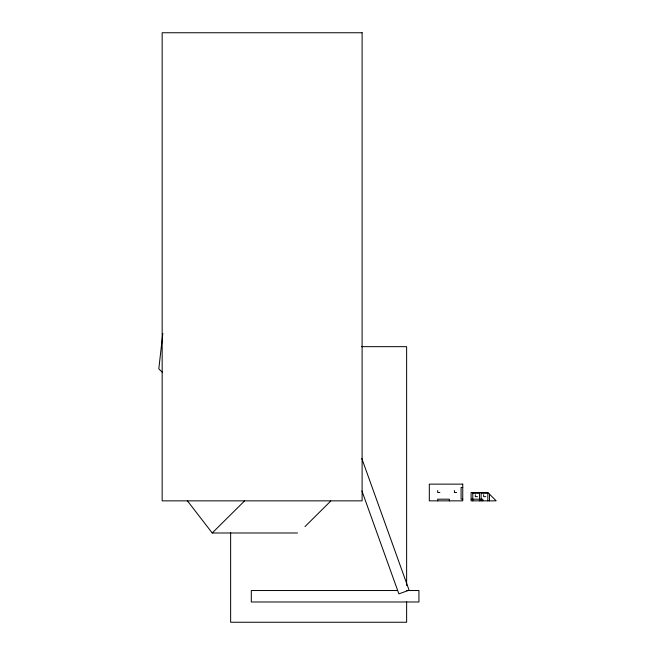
<?xml version="1.0" encoding="UTF-8"?>
<svg xmlns="http://www.w3.org/2000/svg" width="655" height="655" viewBox="0 0 655 655"><rect width="100%" height="100%" fill="white"/><g stroke="black" fill="none" stroke-linecap="round" stroke-linejoin="round"><path stroke-width="0.98" d="M162.817 333.428L158.813 368.863L162.456 372.4M187.322 500.731L212.228 532.99L244.462 501.009M304.993 526.595L330.775 501.009M361.609 346.667L406.632 346.667L406.632 585.505M462.749 487.476L461.079 487.476L461.079 499.184L462.749 499.184M439.857 492.494L437.679 492.494L437.679 490.505M456.576 492.494L454.39 492.494L454.39 490.505M487.828 492.494L471.109 492.494L471.109 500.854L496.187 500.854L487.828 492.494L487.828 500.854M472.787 493.33L479.468 493.33M481.138 493.33L487.828 493.33M477.47 496.67L475.293 496.67L475.293 494.681M485.83 496.67L483.652 496.67L483.652 494.681M471.109 499.184L482.817 499.184L482.817 500.854M212.228 532.99L297.526 532.99M397.462 590.532L251.299 590.532L251.299 601.986L418.93 601.986L418.93 590.532L406.665 590.532M361.806 458.475L409.088 590.212L398.879 593.872L361.945 490.988M489.498 494.165L489.498 500.854M481.138 492.494L481.138 500.854M479.468 492.494L479.468 500.854M472.787 492.494L472.787 500.854M449.379 500.854L449.379 499.184L437.679 499.184L437.679 500.854M406.632 601.839L406.632 622.25L230.634 622.25L230.634 532.433M362.109 32.75L162.162 32.75L162.162 500.854L362.109 500.854L362.109 32.75M462.749 484.135L429.32 484.135L429.32 500.854L462.749 500.854L462.749 484.135"/></g></svg>
